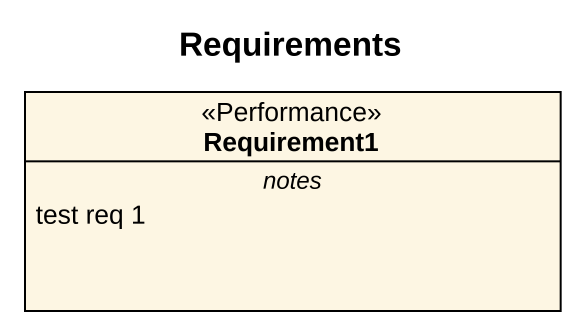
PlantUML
@startuml
title Requirements
hide circle
hide empty members
class Requirement1 <<Performance>> {
  -- notes --
  test req 1
}
@enduml
